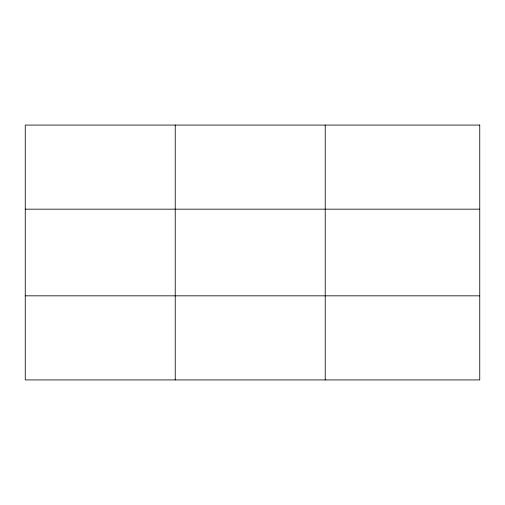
<?xml version="1.0" encoding="UTF-8"?>
<svg xmlns="http://www.w3.org/2000/svg" width="505" height="505" viewBox="0 0 505 505"><rect width="100%" height="100%" fill="white"/><g stroke="black" fill="none" stroke-linecap="round" stroke-linejoin="round"><path stroke-width="0.76" d="M175.235 379.93L175.235 125.07M325.22 379.93L325.22 125.07M25.25 209.171L479.75 209.171M25.25 295.829L479.75 295.829M479.75 125.07L479.75 379.93L25.25 379.93L25.25 125.07L479.75 125.07"/></g></svg>
